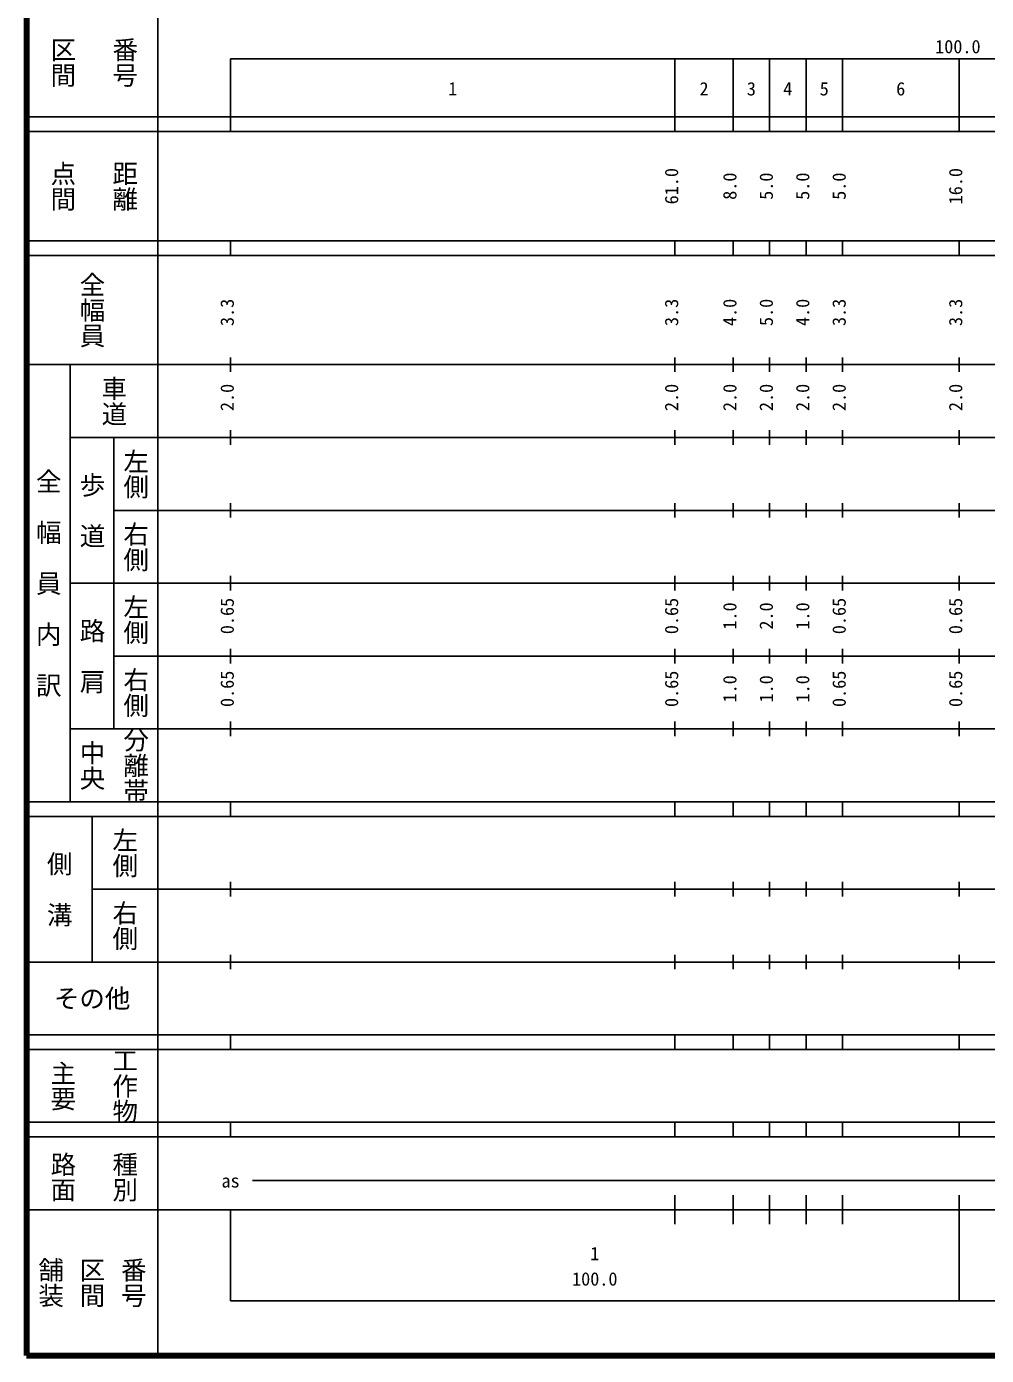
# Model space of a CAD drawing. Units: millimetres on the paper, enlarged 1000 times. Extents: x 40000 to 680000, y 20000 to 380000.
# Drawn here: x 40000 to 171764, y 20000 to 202409 of the extents above; entities that cross this region are included whole.
import ezdxf
from ezdxf.enums import TextEntityAlignment as Align

# ---------------------------------------------------------------- set-up
doc = ezdxf.new("R2010")
doc.units = ezdxf.units.MM
doc.header["$LTSCALE"] = 1000
doc.layers.add('M-TTL', color=2, linetype='Continuous', lineweight=140)
doc.layers.add('M-TTL-BAND', color=7, linetype='Continuous', lineweight=25)
doc.styles.add('@ＭＳ ゴシック', font='')
doc.styles.add('ＭＳ ゴシック', font='')
doc.styles.get('@ＭＳ ゴシック').set_extended_font_data('@MS Gothic')
doc.styles.get('ＭＳ ゴシック').set_extended_font_data('MS Gothic')

msp = doc.modelspace()

# ---------------------------------------------------------------- linework, layer by layer
at = {"layer": 'M-TTL'}
for p, q in [((40000, 380000), (40000, 20000)), ((40000, 20000), (680000, 20000))]:
    msp.add_line(p, q, dxfattribs=at)
at = {"layer": 'M-TTL-BAND'}
for p, q in [((58000, 370000), (58000, 20000)), ((68000, 198000), (579000, 198000)), ((68000, 198000), (68000, 188000)), ((129000, 188000), (129000, 198000)), ((137000, 188000), (137000, 198000)), ((142000, 188000), (142000, 198000)), ((147000, 188000), (147000, 198000)), ((152000, 188000), (152000, 198000)), ((168000, 188000), (168000, 198000)), ((40000, 190000), (579000, 190000)), ((40000, 188000), (579000, 188000)), ((40000, 173000), (579000, 173000)), ((68000, 171000), (68000, 173000)), ((129000, 171000), (129000, 173000)), ((137000, 171000), (137000, 173000)), ((142000, 171000), (142000, 173000)), ((147000, 171000), (147000, 173000)), ((152000, 171000), (152000, 173000)), ((168000, 171000), (168000, 173000)), ((40000, 171000), (579000, 171000)), ((68000, 155000), (68000, 157000)), ((129000, 155000), (129000, 157000)), ((137000, 155000), (137000, 157000)), ((142000, 155000), (142000, 157000)), ((147000, 155000), (147000, 157000)), ((152000, 155000), (152000, 157000)), ((168000, 155000), (168000, 157000)), ((40000, 156000), (579000, 156000)), ((46000, 96000), (46000, 156000)), ((46000, 146000), (579000, 146000)), ((52000, 146000), (52000, 106000)), ((68000, 145000), (68000, 147000)), ((129000, 145000), (129000, 147000)), ((137000, 145000), (137000, 147000)), ((142000, 145000), (142000, 147000)), ((147000, 145000), (147000, 147000)), ((152000, 145000), (152000, 147000)), ((168000, 145000), (168000, 147000)), ((68000, 135000), (68000, 137000)), ((129000, 135000), (129000, 137000)), ((137000, 135000), (137000, 137000)), ((142000, 135000), (142000, 137000)), ((147000, 135000), (147000, 137000)), ((152000, 135000), (152000, 137000)), ((168000, 135000), (168000, 137000)), ((52000, 136000), (579000, 136000)), ((46000, 126000), (579000, 126000)), ((68000, 125000), (68000, 127000)), ((129000, 125000), (129000, 127000)), ((137000, 125000), (137000, 127000)), ((142000, 125000), (142000, 127000)), ((147000, 125000), (147000, 127000)), ((152000, 125000), (152000, 127000)), ((168000, 125000), (168000, 127000)), ((68000, 115000), (68000, 117000)), ((129000, 115000), (129000, 117000)), ((137000, 115000), (137000, 117000)), ((142000, 115000), (142000, 117000)), ((147000, 115000), (147000, 117000)), ((152000, 115000), (152000, 117000)), ((168000, 115000), (168000, 117000)), ((52000, 116000), (579000, 116000)), ((46000, 106000), (579000, 106000)), ((68000, 105000), (68000, 107000)), ((129000, 105000), (129000, 107000)), ((137000, 105000), (137000, 107000)), ((142000, 105000), (142000, 107000)), ((147000, 105000), (147000, 107000)), ((152000, 105000), (152000, 107000)), ((168000, 105000), (168000, 107000)), ((40000, 96000), (579000, 96000)), ((68000, 94000), (68000, 96000)), ((129000, 94000), (129000, 96000)), ((137000, 94000), (137000, 96000)), ((142000, 94000), (142000, 96000)), ((147000, 94000), (147000, 96000)), ((152000, 94000), (152000, 96000)), ((168000, 94000), (168000, 96000)), ((40000, 94000), (579000, 94000)), ((49000, 94000), (49000, 74000)), ((49000, 84000), (579000, 84000)), ((68000, 83000), (68000, 85000)), ((129000, 83000), (129000, 85000)), ((137000, 83000), (137000, 85000)), ((142000, 83000), (142000, 85000)), ((147000, 83000), (147000, 85000)), ((152000, 83000), (152000, 85000)), ((168000, 83000), (168000, 85000)), ((68000, 73000), (68000, 75000)), ((129000, 73000), (129000, 75000)), ((137000, 73000), (137000, 75000)), ((142000, 73000), (142000, 75000)), ((147000, 73000), (147000, 75000)), ((152000, 73000), (152000, 75000)), ((168000, 73000), (168000, 75000)), ((40000, 74000), (579000, 74000)), ((40000, 64000), (579000, 64000)), ((68000, 62000), (68000, 64000)), ((129000, 62000), (129000, 64000)), ((137000, 62000), (137000, 64000)), ((142000, 62000), (142000, 64000)), ((147000, 62000), (147000, 64000)), ((152000, 62000), (152000, 64000)), ((168000, 62000), (168000, 64000)), ((40000, 62000), (579000, 62000)), ((40000, 52000), (579000, 52000)), ((68000, 50000), (68000, 52000)), ((129000, 50000), (129000, 52000)), ((137000, 50000), (137000, 52000)), ((142000, 50000), (142000, 52000)), ((147000, 50000), (147000, 52000)), ((152000, 50000), (152000, 52000)), ((168000, 50000), (168000, 52000)), ((40000, 50000), (579000, 50000)), ((71000, 44000), (565000, 44000)), ((129000, 38000), (129000, 42000)), ((137000, 38000), (137000, 42000)), ((142000, 38000), (142000, 42000)), ((147000, 38000), (147000, 42000)), ((152000, 38000), (152000, 42000)), ((168000, 27500), (168000, 42000)), ((40000, 40000), (579000, 40000)), ((68000, 40000), (68000, 27500)), ((68000, 27500), (579000, 27500))]:
    msp.add_line(p, q, dxfattribs=at)

# ---------------------------------------------------------------- texts
at = {"layer": 'M-TTL-BAND', "style": '@ＭＳ ゴシック'}
for s, p in [('番号', (53500, 197500)), ('区間', (45000, 197500)), ('点間', (45000, 180500)), ('距離', (53500, 180500)), ('全幅員', (49000, 163500)), ('車道', (52000, 151000)), ('左側', (55000, 141000)), ('全\u3000幅\u3000員\u3000内\u3000訳', (43000, 126000)), ('歩\u3000道', (49000, 136000)), ('右側', (55000, 131000)), ('左側', (55000, 121000)), ('路\u3000肩', (49000, 116000)), ('右側', (55000, 111000)), ('分離帯', (55000, 101000)), ('中央', (49000, 101000)), ('左側', (53500, 89000)), ('側\u3000溝', (44500, 84000)), ('右側', (53500, 79000)), ('主要', (45000, 57000)), ('工作物', (53500, 57000)), ('路面', (45000, 44500)), ('種別', (53500, 44500)), ('舗装', (43333, 30000)), ('区間', (49000, 30000)), ('番号', (54667, 30000))]:
    msp.add_text(s, height=2566, rotation=270, dxfattribs=at).set_placement(p, align=Align.MIDDLE_CENTER)
at = {"layer": 'M-TTL-BAND', "style": 'ＭＳ ゴシック'}
for s, p in [('100.0', (167844, 198195)), ('1', (98500, 192405)), ('2', (133000, 192405)), ('3', (139500, 192405)), ('4', (144500, 192405)), ('5', (149500, 192405)), ('6', (160000, 192405)), ('as', (68000, 42500)), ('1', (118000, 32523)), ('100.0', (118000, 29033))]:
    msp.add_text(s, height=1833, dxfattribs=at).set_placement(p, align=Align.BOTTOM_CENTER)
for s, p in [('61.0', (130000, 180500)), ('16.0', (169000, 180500)), ('8.0', (138000, 180500)), ('5.0', (143000, 180500)), ('5.0', (148000, 180500)), ('5.0', (153000, 180500)), ('3.3', (69000, 163174)), ('3.3', (130000, 163174)), ('4.0', (138000, 163174)), ('5.0', (143000, 163174)), ('4.0', (148000, 163174)), ('3.3', (153000, 163174)), ('3.3', (169000, 163174)), ('2.0', (69000, 151500)), ('2.0', (130000, 151500)), ('2.0', (138000, 151500)), ('2.0', (143000, 151500)), ('2.0', (148000, 151500)), ('2.0', (153000, 151500)), ('2.0', (169000, 151500)), ('0.65', (69000, 121500)), ('0.65', (130000, 121500)), ('1.0', (138000, 121500)), ('2.0', (143000, 121500)), ('1.0', (148000, 121500)), ('0.65', (153000, 121500)), ('0.65', (169000, 121500)), ('0.65', (69000, 111500)), ('0.65', (130000, 111500)), ('1.0', (138000, 111500)), ('1.0', (143000, 111500)), ('1.0', (148000, 111500)), ('0.65', (153000, 111500)), ('0.65', (169000, 111500))]:
    msp.add_text(s, height=1833, rotation=90, dxfattribs=at).set_placement(p, align=Align.BOTTOM_CENTER)
msp.add_text('その他', height=2566, dxfattribs=at).set_placement((49000, 69000), align=Align.MIDDLE_CENTER)

doc.saveas('drawing.dxf')
